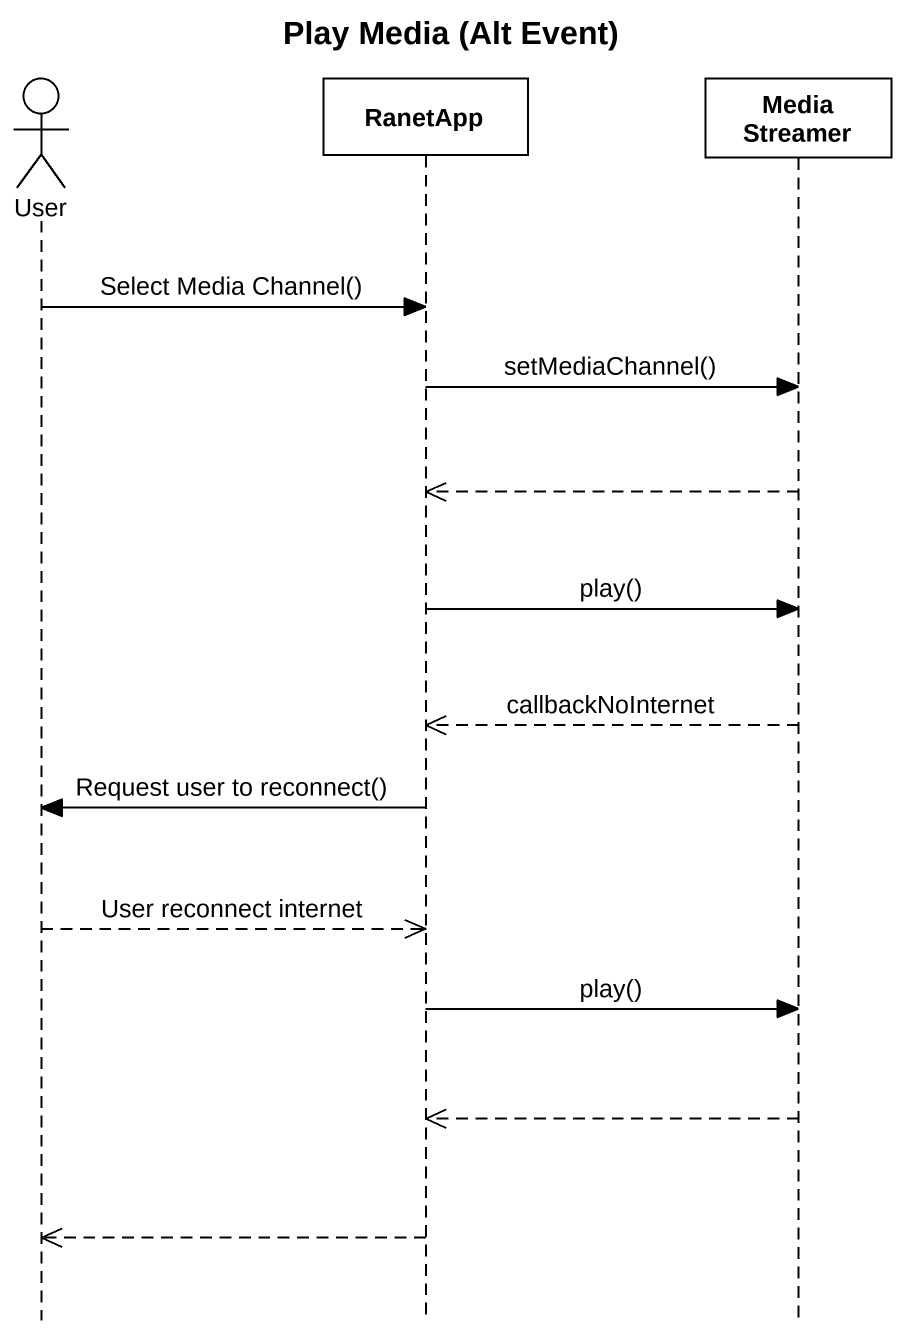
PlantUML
@startuml
title Play Media (Alt Event)
hide footbox
actor User
participant RanetApp
participant "Media Streamer" as Media_Streamer

User -> RanetApp : Select Media Channel()
RanetApp -> Media_Streamer : setMediaChannel()
Media_Streamer -->> RanetApp
RanetApp -> Media_Streamer : play()
Media_Streamer -->> RanetApp : callbackNoInternet
RanetApp -> User : Request user to reconnect()
User -->> RanetApp : User reconnect internet
RanetApp -> Media_Streamer : play()
Media_Streamer -->> RanetApp
RanetApp -->> User
@enduml
